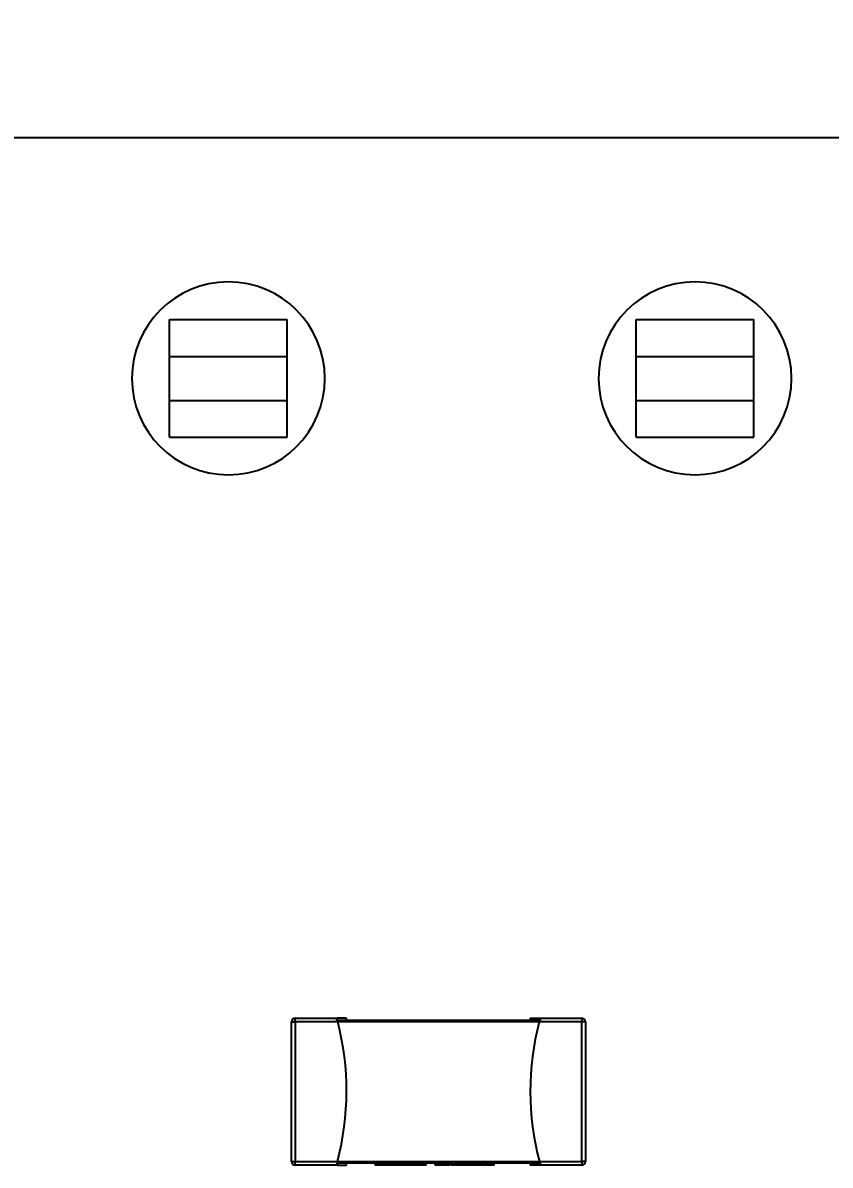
# Model space of a CAD drawing. Header units: millimetres. Extents: x 0 to 297, y 0 to 210.
# Drawn here: x 98.69 to 107.48, y 154.11 to 166.55 of the extents above; entities that cross this region are included whole.
import ezdxf

# ---------------------------------------------------------------- set-up
doc = ezdxf.new("R2010")
doc.units = ezdxf.units.MM
doc.layers.add('图框', color=7, linetype='Continuous')
doc.styles.add('SLDTEXTSTYLE0', font='TXT', dxfattribs={"width": 0.7})
doc.dimstyles.new('SLDDIMSTYLE0', dxfattribs={"dimtxt": 3.5, "dimasz": 4.08, "dimexe": 0, "dimexo": 0.0625, "dimgap": 0.875, "dimtad": 2, "dimlfac": 0.5, "dimrnd": 1e-09, "dimzin": 12, "dimdsep": 46, "dimtxsty": 'SLDTEXTSTYLE0', "dimsah": 1, "dimcen": 0.09, "dimadec": 0, "dimazin": 3, "dimtfac": 1, "dimtofl": 0, "dimtmove": 0, "dimatfit": 3, "dimfxl": 0, "dimfrac": 2, "dimtolj": 1, "dimtzin": 12, "dimarcsym": 0})

# ---------------------------------------------------------------- blocks, each defined once
blk = doc.blocks.new('_D_2')
at = {"layer": '图框'}
for p, q in [((47.865, 164.312), (47.865, 190.834)), ((123.815, 164.312), (123.815, 190.834)), ((47.865, 188.834), (123.815, 188.834))]:
    blk.add_line(p, q, dxfattribs=at)
for points in [[(47.865, 188.834), (51.945, 188.326), (51.945, 189.342)], [(123.815, 188.834), (119.735, 189.342), (119.735, 188.326)]]:
    blk.add_solid(points, dxfattribs=at)
at = {"layer": '图框', "insert": (82.78, 193.346), "char_height": 3.5, "attachment_point": 1, "style": 'SLDTEXTSTYLE0'}
blk.add_mtext('37.97', dxfattribs=at)

msp = doc.modelspace()

# ---------------------------------------------------------------- linework, layer by layer
at = {"color": 7, "linetype": 'Continuous', "lineweight": 25}
for p, q in [((48.856, 165.303), (122.824, 165.303)), ((100.286, 163.321), (101.566, 163.321)), ((100.286, 162.921), (100.286, 163.321)), ((101.566, 162.921), (101.566, 163.321)), ((105.366, 162.921), (105.366, 163.321)), ((105.366, 163.321), (106.646, 163.321)), ((106.646, 162.921), (106.646, 163.321)), ((100.286, 162.921), (101.566, 162.921)), ((100.286, 162.441), (100.286, 162.921)), ((101.566, 162.441), (101.566, 162.921)), ((105.366, 162.441), (105.366, 162.921)), ((105.366, 162.921), (106.646, 162.921)), ((106.646, 162.441), (106.646, 162.921)), ((100.286, 162.441), (101.566, 162.441)), ((100.286, 162.041), (100.286, 162.441)), ((101.566, 162.041), (101.566, 162.441)), ((105.366, 162.441), (106.646, 162.441)), ((105.366, 162.041), (105.366, 162.441)), ((106.646, 162.041), (106.646, 162.441)), ((100.286, 162.041), (101.566, 162.041)), ((105.366, 162.041), (106.646, 162.041)), ((101.612, 154.154), (101.612, 155.674)), ((101.612, 155.674), (101.652, 155.674)), ((101.652, 155.674), (101.652, 155.714)), ((101.652, 155.714), (102.113, 155.714)), ((101.652, 155.674), (101.652, 154.154)), ((102.116, 155.674), (101.652, 155.674)), ((102.111, 155.694), (102.103, 155.694)), ((102.107, 155.709), (102.107, 155.709)), ((102.107, 155.705), (102.107, 155.709)), ((102.107, 155.705), (102.107, 155.707)), ((102.212, 155.714), (102.113, 155.714)), ((102.113, 155.694), (104.312, 155.694)), ((104.309, 155.674), (102.116, 155.674)), ((102.212, 155.694), (102.212, 155.714)), ((104.212, 155.714), (104.212, 155.694)), ((104.212, 155.714), (104.312, 155.714)), ((104.772, 155.674), (104.309, 155.674)), ((104.312, 155.714), (104.772, 155.714)), ((104.321, 155.694), (104.314, 155.694)), ((104.317, 155.709), (104.318, 155.709)), ((104.317, 155.705), (104.317, 155.709)), ((104.317, 155.707), (104.317, 155.705)), ((104.772, 155.714), (104.772, 155.674)), ((104.772, 154.154), (104.772, 155.674)), ((104.812, 155.674), (104.772, 155.674)), ((104.812, 155.674), (104.812, 154.154)), ((101.612, 154.154), (101.652, 154.154)), ((101.652, 154.114), (101.652, 154.154)), ((101.652, 154.154), (102.113, 154.154)), ((102.116, 154.114), (101.652, 154.114)), ((102.111, 154.119), (102.103, 154.119)), ((102.107, 154.134), (102.107, 154.134)), ((102.107, 154.134), (102.107, 154.132)), ((102.111, 154.145), (102.111, 154.119)), ((102.113, 154.154), (104.312, 154.154)), ((104.309, 154.134), (102.116, 154.134)), ((102.116, 154.114), (102.212, 154.114)), ((102.212, 154.114), (102.212, 154.134)), ((102.523, 154.114), (102.523, 154.134)), ((102.564, 154.114), (102.564, 154.134)), ((102.664, 154.114), (102.664, 154.134)), ((102.684, 154.114), (102.684, 154.134)), ((102.722, 154.114), (102.722, 154.134)), ((102.826, 154.114), (102.826, 154.134)), ((102.944, 154.114), (102.944, 154.134)), ((102.991, 154.114), (102.991, 154.134)), ((103.077, 154.114), (103.077, 154.134)), ((103.176, 154.114), (103.176, 154.134)), ((103.192, 154.114), (103.176, 154.114)), ((103.192, 154.114), (103.192, 154.134)), ((103.241, 154.114), (103.192, 154.114)), ((103.241, 154.114), (103.241, 154.134)), ((103.242, 154.114), (103.241, 154.114)), ((103.242, 154.114), (103.242, 154.134)), ((103.246, 154.114), (103.246, 154.134)), ((103.258, 154.114), (103.257, 154.114)), ((103.263, 154.114), (103.263, 154.134)), ((103.301, 154.114), (103.295, 154.114)), ((103.308, 154.114), (103.308, 154.134)), ((103.337, 154.114), (103.337, 154.134)), ((103.347, 154.114), (103.347, 154.134)), ((103.348, 154.114), (103.348, 154.134)), ((103.357, 154.114), (103.357, 154.134)), ((103.36, 154.114), (103.357, 154.114)), ((103.362, 154.114), (103.362, 154.134)), ((103.424, 154.114), (103.362, 154.114)), ((103.424, 154.114), (103.424, 154.134)), ((103.427, 154.114), (103.424, 154.114)), ((103.427, 154.114), (103.427, 154.134)), ((103.431, 154.114), (103.427, 154.114)), ((103.431, 154.114), (103.431, 154.134)), ((103.45, 154.114), (103.431, 154.114)), ((103.45, 154.114), (103.45, 154.134)), ((103.485, 154.114), (103.45, 154.114)), ((103.485, 154.114), (103.485, 154.134)), ((103.531, 154.114), (103.531, 154.134)), ((103.55, 154.114), (103.55, 154.134)), ((103.556, 154.114), (103.553, 154.114)), ((103.556, 154.114), (103.556, 154.134)), ((103.603, 154.114), (103.556, 154.114)), ((103.603, 154.114), (103.603, 154.134)), ((103.62, 154.114), (103.603, 154.114)), ((103.62, 154.114), (103.62, 154.134)), ((103.666, 154.114), (103.62, 154.114)), ((103.666, 154.114), (103.666, 154.134)), ((103.684, 154.114), (103.67, 154.114)), ((103.684, 154.114), (103.684, 154.134)), ((103.702, 154.114), (103.702, 154.134)), ((103.709, 154.114), (103.709, 154.134)), ((103.756, 154.114), (103.709, 154.114)), ((103.756, 154.114), (103.756, 154.134)), ((103.773, 154.114), (103.756, 154.114)), ((103.773, 154.114), (103.773, 154.134)), ((103.819, 154.114), (103.773, 154.114)), ((103.819, 154.114), (103.819, 154.134)), ((104.212, 154.134), (104.212, 154.114)), ((104.309, 154.114), (104.212, 154.114)), ((104.772, 154.114), (104.309, 154.114)), ((104.312, 154.154), (104.772, 154.154)), ((104.314, 154.145), (104.314, 154.119)), ((104.321, 154.119), (104.314, 154.119)), ((104.317, 154.134), (104.318, 154.134)), ((104.317, 154.132), (104.317, 154.134)), ((104.812, 154.154), (104.772, 154.154)), ((104.772, 154.154), (104.772, 154.114))]:
    msp.add_line(p, q, dxfattribs=at)
for centre, radius, start, end in [((100.926, 162.681), 1.05, 0, 180), ((106.006, 162.681), 1.05, 0, 180), ((100.926, 162.681), 1.05, 180, 0), ((106.006, 162.681), 1.05, 180, 0), ((101.652, 155.674), 0.04, 90, 180), ((99.212, 154.92), 3, 345.2121, 14.5618), ((107.212, 154.92), 3, 165.4382, 194.7879), ((104.772, 155.674), 0.04, 0, 90), ((101.652, 154.154), 0.04, 180, 270), ((104.772, 154.154), 0.04, 270, 0)]:
    msp.add_arc(centre, radius, start, end, dxfattribs=at)
for points, knots in [([(102.107, 155.707), (102.106, 155.705), (102.105, 155.702), (102.104, 155.696), (102.103, 155.694)], [0, 0, 0, 0, 0.559859, 1, 1, 1, 1]), ([(102.113, 155.714), (102.112, 155.714), (102.11, 155.713), (102.108, 155.71), (102.107, 155.709)], [0, 0, 0, 0, 0.560034, 1, 1, 1, 1]), ([(102.107, 155.709), (102.107, 155.708), (102.107, 155.708), (102.107, 155.708), (102.107, 155.707)], [0, 0, 0, 0, 0.56, 1, 1, 1, 1]), ([(102.111, 155.694), (102.112, 155.69), (102.113, 155.684), (102.115, 155.677), (102.116, 155.674)], [0, 0, 0, 0, 0.558486, 1, 1, 1, 1]), ([(102.111, 155.693), (102.111, 155.693), (102.112, 155.694), (102.113, 155.694), (102.113, 155.694)], [0, 0, 0, 0, 0.560105, 1, 1, 1, 1]), ([(104.314, 155.694), (104.313, 155.69), (104.311, 155.684), (104.309, 155.677), (104.309, 155.674)], [0, 0, 0, 0, 0.558396, 1, 1, 1, 1]), ([(104.312, 155.714), (104.313, 155.714), (104.314, 155.713), (104.316, 155.71), (104.317, 155.709)], [0, 0, 0, 0, 0.559975, 1, 1, 1, 1]), ([(104.312, 155.694), (104.312, 155.694), (104.313, 155.694), (104.313, 155.693), (104.313, 155.693)], [0, 0, 0, 0, 0.559806, 1, 1, 1, 1]), ([(104.318, 155.709), (104.318, 155.708), (104.318, 155.708), (104.318, 155.708), (104.317, 155.707)], [0, 0, 0, 0, 0.56, 1, 1, 1, 1]), ([(104.317, 155.707), (104.318, 155.705), (104.32, 155.702), (104.321, 155.696), (104.321, 155.694)], [0, 0, 0, 0, 0.559819, 1, 1, 1, 1]), ([(102.107, 154.132), (102.106, 154.129), (102.105, 154.124), (102.104, 154.121), (102.103, 154.119)], [0, 0, 0, 0, 0.5598591, 1, 1, 1, 1]), ([(102.113, 154.154), (102.112, 154.15), (102.11, 154.143), (102.108, 154.137), (102.107, 154.134)], [0, 0, 0, 0, 0.5600344, 1, 1, 1, 1]), ([(102.107, 154.134), (102.107, 154.134), (102.107, 154.133), (102.107, 154.132), (102.107, 154.132)], [0, 0, 0, 0, 0.56, 1, 1, 1, 1]), ([(102.116, 154.134), (102.115, 154.134), (102.114, 154.135), (102.113, 154.138), (102.112, 154.142), (102.111, 154.145), (102.111, 154.147)], [0, 0, 0, 0, 0.279922, 0.559736, 0.779924, 1, 1, 1, 1]), ([(102.111, 154.119), (102.112, 154.118), (102.113, 154.115), (102.115, 154.114), (102.116, 154.114)], [0, 0, 0, 0, 0.558486, 1, 1, 1, 1]), ([(102.564, 154.114), (102.551, 154.114), (102.528, 154.114), (102.524, 154.114), (102.523, 154.114)], [0, 0, 0, 0, 0.5572018, 1, 1, 1, 1]), ([(102.664, 154.114), (102.643, 154.114), (102.605, 154.114), (102.577, 154.114), (102.564, 154.114)], [0, 0, 0, 0, 0.556227, 1, 1, 1, 1]), ([(102.684, 154.114), (102.68, 154.114), (102.673, 154.114), (102.667, 154.114), (102.664, 154.114)], [0, 0, 0, 0, 0.560098, 1, 1, 1, 1]), ([(102.722, 154.114), (102.714, 154.114), (102.7, 154.114), (102.689, 154.114), (102.684, 154.114)], [0, 0, 0, 0, 0.55532, 1, 1, 1, 1]), ([(102.826, 154.114), (102.805, 154.114), (102.767, 154.114), (102.736, 154.114), (102.722, 154.114)], [0, 0, 0, 0, 0.56138, 1, 1, 1, 1]), ([(102.944, 154.114), (102.924, 154.114), (102.888, 154.114), (102.845, 154.114), (102.826, 154.114)], [0, 0, 0, 0, 0.560447, 1, 1, 1, 1]), ([(102.991, 154.114), (102.984, 154.114), (102.972, 154.114), (102.953, 154.114), (102.944, 154.114)], [0, 0, 0, 0, 0.556897, 1, 1, 1, 1]), ([(103.077, 154.114), (103.075, 154.114), (103.071, 154.114), (103.049, 154.114), (103.022, 154.114), (103.001, 154.114), (102.991, 154.114)], [0, 0, 0, 0, 0.281479, 0.558611, 0.777607, 1, 1, 1, 1]), ([(103.263, 154.114), (103.258, 154.114), (103.247, 154.114), (103.246, 154.114), (103.246, 154.114)], [0, 0, 0, 0, 0.535916, 1, 1, 1, 1]), ([(103.308, 154.114), (103.299, 154.114), (103.282, 154.114), (103.269, 154.114), (103.263, 154.114)], [0, 0, 0, 0, 0.568137, 1, 1, 1, 1]), ([(103.337, 154.114), (103.332, 154.114), (103.323, 154.114), (103.313, 154.114), (103.308, 154.114)], [0, 0, 0, 0, 0.516592, 1, 1, 1, 1]), ([(103.357, 154.114), (103.356, 154.114), (103.353, 154.114), (103.348, 154.114), (103.348, 154.114), (103.348, 154.114)], [0, 0, 0, 0, 0.292205, 0.564001, 1, 1, 1, 1]), ([(103.531, 154.114), (103.524, 154.114), (103.51, 154.114), (103.493, 154.114), (103.485, 154.114)], [0, 0, 0, 0, 0.541032, 1, 1, 1, 1]), ([(103.55, 154.114), (103.549, 154.114), (103.549, 154.114), (103.544, 154.114), (103.536, 154.114), (103.531, 154.114)], [0, 0, 0, 0, 0.297635, 0.573106, 1, 1, 1, 1]), ([(103.702, 154.114), (103.702, 154.114), (103.702, 154.114), (103.697, 154.114), (103.689, 154.114), (103.684, 154.114)], [0, 0, 0, 0, 0.297635, 0.573106, 1, 1, 1, 1]), ([(104.313, 154.147), (104.313, 154.145), (104.313, 154.141), (104.311, 154.135), (104.309, 154.134), (104.309, 154.134)], [0, 0, 0, 0, 0.280252, 0.560887, 1, 1, 1, 1]), ([(104.314, 154.119), (104.313, 154.118), (104.311, 154.115), (104.309, 154.114), (104.309, 154.114)], [0, 0, 0, 0, 0.559694, 1, 1, 1, 1]), ([(104.312, 154.154), (104.313, 154.15), (104.314, 154.143), (104.316, 154.137), (104.317, 154.134)], [0, 0, 0, 0, 0.5600344, 1, 1, 1, 1]), ([(104.318, 154.134), (104.318, 154.134), (104.318, 154.133), (104.318, 154.132), (104.317, 154.132)], [0, 0, 0, 0, 0.56, 1, 1, 1, 1]), ([(104.317, 154.132), (104.318, 154.129), (104.32, 154.124), (104.321, 154.121), (104.321, 154.119)], [0, 0, 0, 0, 0.5598591, 1, 1, 1, 1])]:
    msp.add_open_spline(points, degree=3, knots=knots, dxfattribs=at)

# ---------------------------------------------------------------- dimensions: what is measured, and where the dimension line sits
at = {"layer": '图框'}
dim = msp.add_linear_dim(base=(123.8148, 188.8342), p1=(47.8655, 164.312), p2=(123.8148, 164.312), dimstyle='SLDDIMSTYLE0', dxfattribs=at)
dim.commit()
dim.dimension.update_dxf_attribs({"geometry": '_D_2', "text_midpoint": (86.6103, 188.8342), "dimtype": 160})

doc.saveas('drawing.dxf')
